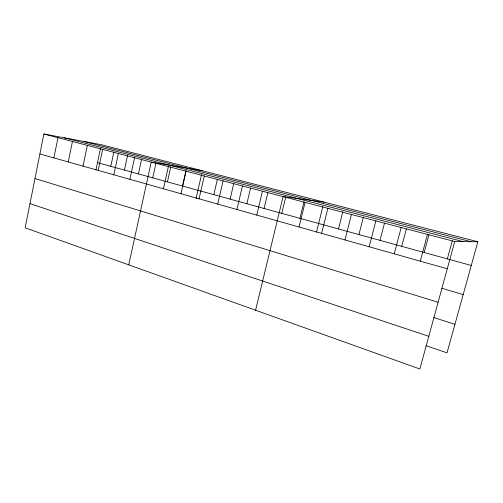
<?xml version="1.0" encoding="UTF-8"?>
<svg xmlns="http://www.w3.org/2000/svg" width="503" height="503" viewBox="0 0 503 503"><rect width="100%" height="100%" fill="white"/><g stroke="black" fill="none" stroke-linecap="round" stroke-linejoin="round"><path stroke-width="0.75" d="M477.85 241.767L101.26 144.682L43.874 133.999L25.15 227.79L419.86 369.001L454.731 241.534L477.85 241.767L447.022 352.842L426.01 345.699M53.884 157.904L57.971 137.69M68.263 161.953L72.451 141.481M83.033 166.122L87.333 145.373M95.935 170.058L100.474 148.423M98.217 170.398L102.637 149.378M110.798 166.323L113.854 151.925M113.835 174.799L118.368 153.497M124.436 170.071L127.561 155.509M129.9 179.332L134.559 157.735M138.413 173.919L141.645 159.023M128.749 264.855L151.221 162.098L202.413 170.756M152.742 177.855L155.886 163.538M163.456 188.788L168.379 166.587M167.43 181.897L170.819 166.644M182.501 186.041L186.009 170.454M180.992 193.73L186.06 171.215M196.076 198.578L201.558 174.516M199.069 198.823L204.281 175.981M213.838 194.661L217.346 179.445M217.698 204.08L223.068 180.898M230.135 199.144L233.769 183.564M236.919 209.493L242.446 185.972M246.872 203.746L250.607 187.965M256.75 215.089L262.453 191.209M264.075 208.475L267.904 192.492M255.568 310.225L283.107 196.616L323.976 202.093M281.755 213.341L285.729 196.975M299.933 218.34L304.019 201.76M299.04 227.004L305.107 202.369M316.444 232.273L322.869 206.519M321.606 233.367L327.874 208.33M338.481 228.94L342.832 211.738M344.964 239.95L351.446 214.498M358.922 234.561L363.405 217.114M369.164 246.772L375.873 220.892M380.004 240.359L384.462 223.25M394.245 253.845L401.193 227.519M401.746 246.338L406.342 228.978M420.269 261.176L427.462 234.398M424.18 252.512L428.965 234.712M447.343 258.882L452.279 240.811M83.605 141.393L470.921 241.698M64.139 137.772L463.093 241.616M43.874 133.999L454.731 241.534M97.488 162.664L471.273 265.465M39.894 153.956L447.274 268.791M441.728 288.232L463.188 294.588M34.984 178.527L438.119 302.246M433.712 317.538L454.945 324.297M29.973 203.627L428.801 336.312"/></g></svg>
